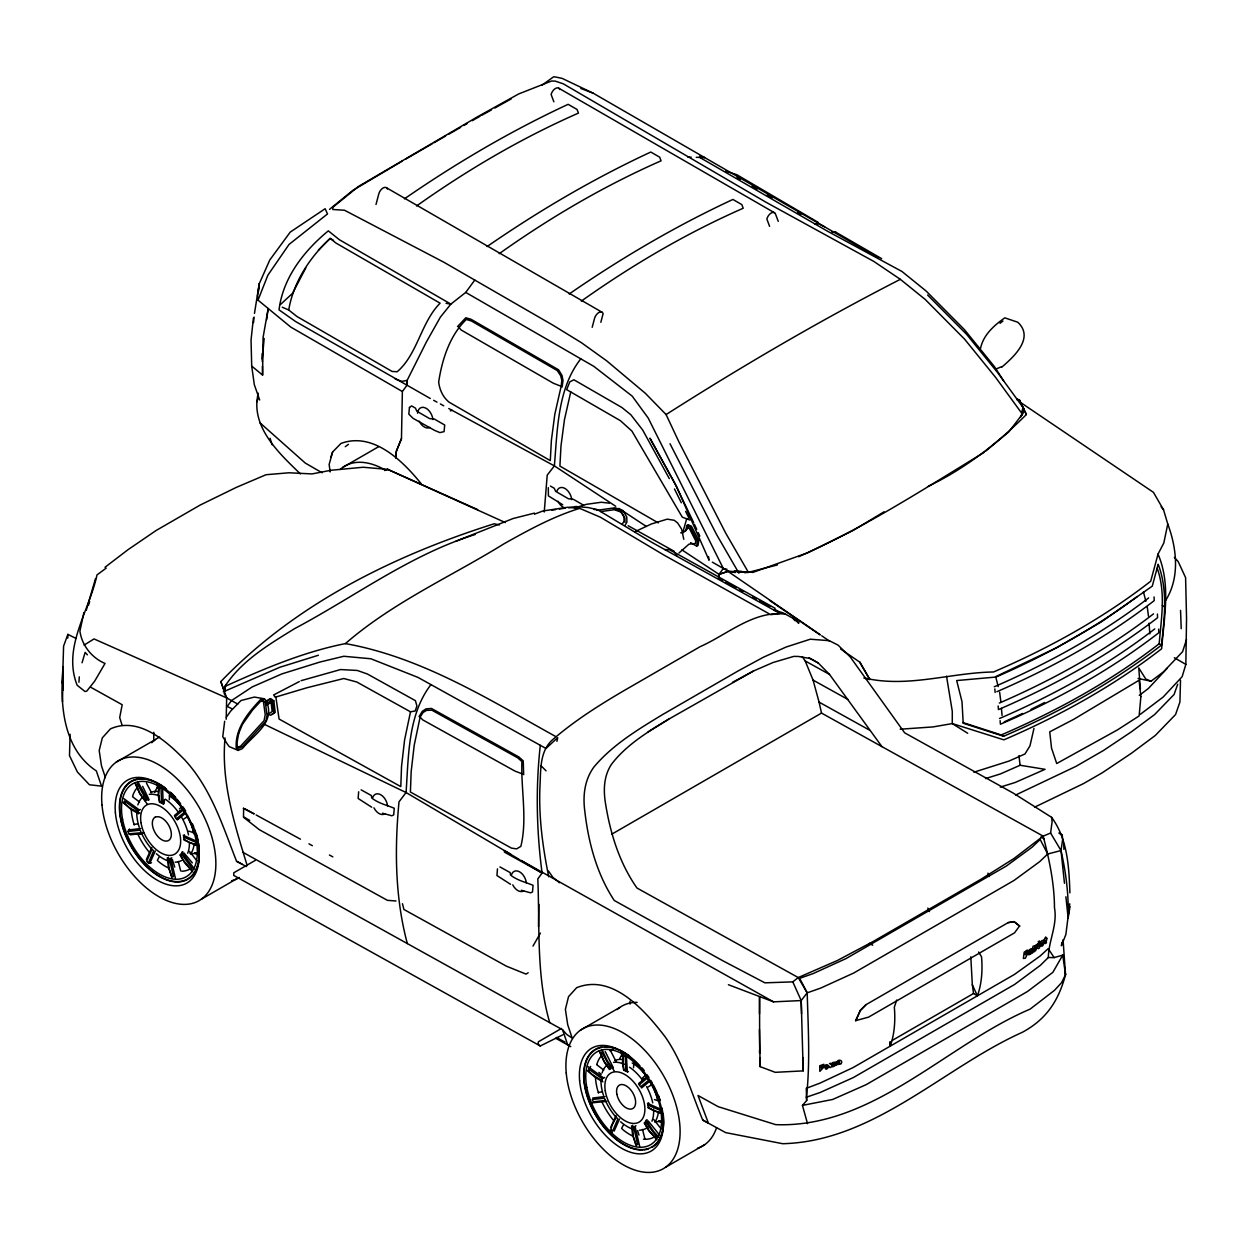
<?xml version="1.0" encoding="UTF-8"?>
<svg xmlns="http://www.w3.org/2000/svg" width="1249" height="1249" viewBox="0 0 1249 1249"><rect width="100%" height="100%" fill="white"/><g stroke="black" fill="none" stroke-linecap="round" stroke-linejoin="round"><path stroke-width="1.5" d="M153.752 740.938L153.768 732.304M62.497 701.797L63.09 666.591C59.89 703.421 62.434 748.526 96.345 770.93L101.512 786.121L89.428 784.762L77.407 772.023L69.491 755.629L70.1 734.287M1140.321 714.319L1163.131 697.067L1182.147 676.677L1185.847 664.374L1186.55 618.302L1185.598 577.616L1178.166 561.566L1174.372 557.397M630.042 1004.071L630.058 1001.198M759.423 1029.379L760.157 1066.646L775.239 1072.329L803.201 1070.877L802.81 1057.575M759.486 1013.923L759.564 996.546L759.673 1053.235L759.564 1050.471M1069.893 892.832C1069.019 866.9 1067.536 838.813 1051.58 817.33L1013.282 793.131L904.635 732.82L850.241 656.958L838.017 645.077L829.242 640.675L810.304 639.207L786.105 647.029L763.28 657.286L738.346 670.822L662.594 714.569C638.036 729.463 612.4 744.919 593.853 767.105C584.704 779.704 582.815 795.16 584.688 810.273C588.263 841.888 596.554 873.66 614.243 900.467L722.89 960.793L764.903 982.838L792.803 981.87L798.236 977.561L837.376 960.497L873.113 941.527L981.011 879.234L1013.798 858.641L1043.18 836.143L1050.596 833.036L1052.111 821.655L1051.58 817.33M62.45 683.422L63.59 646.139L67.868 634.367L76.095 638.489M67.789 638.114L67.868 634.367M540.302 745.325C535.618 787.713 536.508 830.632 542.082 873.02L537.819 878.906C539.802 926.867 536.164 975.891 549.716 1022.619M626.498 1057.778L627.404 1072.36M1180.508 680.299L1179.915 702.063L1175.559 714.553L1155.294 735.474L1131.36 753.303L1102.321 772.756L1083.695 783.498L1034.578 807.182M225.039 737.925C220.948 781.827 234.531 824.262 247.208 865.635M538.491 926.758L538.928 904.338M169.318 799.719L169.536 794.676M633.555 1067.739L633.774 1062.696M401.475 438.555L396.37 451.186L395.699 457.743L396.37 451.186L401.475 438.555L402.365 391.515L406.674 385.676L407.127 380.383L426.346 342.07L440.351 317.168L450.873 304.1L465.736 292.422L474.776 280.073M544.236 512.028L547.218 475.135L554.369 465.893C557.476 429.812 557.46 388.548 580.785 358.838M785.465 614.211C754.209 609.949 727.261 634.711 700.096 646.685L624.344 690.432C598.771 705.404 573.494 721.36 551.199 740.954C539.927 752.554 540.801 769.275 540.068 784.263C538.397 815.456 542.597 846.447 548.733 876.782M253.422 317.933L251.049 340.025L251.705 366.066L262.587 375.09L263.071 337.511L268.176 308.487L266.662 319.728M1034.609 950.036L1033.704 949.989L1035.156 950.239L1034.094 951.879L1032.611 951.301M78.937 682.188L79.311 676.849M226.194 719.268L226.662 697.91L220.823 681.579C295.092 604.235 392.92 555.789 494.136 523.784L499.475 524.923M358.666 791.788L358.12 798.47L371.702 807.213M497.477 868.851L496.93 875.533L510.513 884.276M962.714 722.484L1001.245 734.927C1057.2 710.853 1110.97 681.111 1159.181 643.75C1161.227 618.645 1165.988 592.572 1157.167 568.154M1161.508 645.093C1164.333 618.161 1168.112 590.309 1158.166 564.251L1152.265 586.156L1101.259 621.955L1056.654 647.716L994.641 677.161L956.687 680.564L961.98 701.563L963.213 723.233L1003.587 736.27C1059.542 712.211 1113.296 682.469 1161.508 645.093L1159.181 643.75M821.311 1068.067L821.42 1066.787L824.262 1065.787L823.84 1064.304L819.75 1065.756L819.828 1071.377L823.762 1067.192L820.812 1067.473M831.069 1064.445L830.616 1063.274L829.43 1063.695M832.131 1065.553L832.568 1066.88L836.58 1064.71L833.661 1064.975M839.406 1063.399L841.077 1063.883C844.199 1059.168 835.831 1059.246 837.392 1062.649C844.105 1057.809 831.6 1066.833 839.906 1063.976M1016.67 398.65L1020.043 400.539L1020.558 402.459L1153.436 492.34L1163.553 509.842L1167.768 524.034L1163.803 543.003L1158.026 554.103C1171.031 584.407 1164.068 617.24 1161.648 648.762C1113.484 686.107 1059.776 715.818 1003.868 739.845L952.284 723.577L933.065 726.918L900.217 729.213M258.496 291.579L259.214 283.835L269.8 259.964L290.252 232.095L325.146 208.724L327.503 213.954L289.034 244.445L267.848 275.233L258.012 300.135L290.814 327.113L402.365 391.515M164.478 799.782L164.103 803.638L159.872 802.389L158.654 795.16L159.154 787.51L161.012 788.587L161.621 803.404M548.295 487.641L548.405 495.884L562.721 504.752M718.518 578.084L718.878 574.462L728.026 571.418L820.125 634.679M718.659 577.959L719.018 574.337L723.327 568.482L648.2 418.025L632.213 396.136L593.775 366.332L465.736 292.422M253.516 322.585L254.093 317.074M254.468 313.405L259.214 283.835L257.559 295.623L258.012 300.135M1032.564 950.786L1032.892 948.225L1033.829 948.772L1032.408 948.584L1033.173 946.133L1035.171 945.899M158.81 784.887L158.233 795.113L159.419 802.17M162.573 787.057L163.166 804.34M561.144 386.3L561.816 380.367L560.676 375.715L557.226 370.531L471.451 321.024L466.345 319.432C449.749 335.435 442.021 359.665 438.68 382.007C439.554 389.813 442.973 397.307 449.218 402.256L550.294 460.616L551.387 440.382L554.821 414.231L561.144 386.3L553.479 383.302L461.178 330.001L458.586 327.082M623.048 1052.907L622.47 1063.149L623.657 1070.19M562.128 387.003L563.002 380.414L561.972 375.325L558.537 369.782L471.045 319.276L465.799 317.777L457.509 326.613M262.274 359.072L264.163 338.479M1037.123 946.164L1036.295 944.884L1035.249 945.634L1034.64 950.208L1035.562 950.754L1038.575 944.369L1037.638 943.822L1036.186 945.618M1061.869 942.433L1061.416 945.743L1065.865 934.502L1069.753 903.792M1064.476 883.277L1061.01 850.553L1062.665 839.406L1062.212 835.191L1059.308 833.036M690.603 542.628L696.661 546.125L697.41 541.285L690.072 526.922L686.888 525.564L685.482 531.231M1065.897 896.735L1068.145 917.906L1070.018 906.633M139.763 813.021L130.208 808.368L123.994 802.873L124.322 800.968L138.046 810.82L140.372 809.446M137.733 812.631L138.046 810.82M590.652 1066.443L588.232 1070.908L592.135 1074.577L601.971 1080.65L602.283 1078.855L604.61 1077.465M1021.479 415.355L1022.884 407.315L1022.4 414.153L1020.371 417.463M300.416 473.902C278.964 453.184 249.987 426.502 258.262 393.201M224.664 721.251L222.759 736.723L227.396 744.139L229.254 746.621L238.153 750.415L242.368 748.604C254.406 733.834 275.873 722.5 266.209 700.642L264.351 698.784L254.39 697.067L241.026 700.517L230.597 711.165L226.334 717.223M1043.149 942.168L1040.979 944.728M410.515 711.727L404.598 739.892L401.553 766.262L400.788 786.605L279.073 719.034L275.795 696.458M420.132 717.067L414.215 745.231L411.171 771.601L410.406 792.022L511.45 848.118L516.633 848.883L520.864 846.369C527.5 819.266 520.864 789.462 521.91 761.515L517.601 757.768L431.842 710.166L426.549 710.384L423.114 712.445L420.132 717.067L422.693 719.861L514.978 771.101L522.675 774.005M83.886 612.556L79.905 631.213C82.028 645.561 91.708 657.786 105.025 663.453L94.643 681.205L86.759 691.134L84.994 691.509L77.157 685.248C62.122 647.372 89.413 610.98 96.985 574.915L106.196 568.108M556.929 741.344L557.725 737.659L545.969 748.463L417.962 677.395L370.891 658.769L343.787 656.271L319.931 662.048L282.055 673.851L252.267 686.888L231.487 700.595L227.224 706.466L232.486 709.01M570.762 391.858L564.439 419.789L560.988 445.94L559.911 466.096L658.301 522.894M1033.969 728.401L1029.972 745.856L1024.976 753.974L1008.942 761.094L973.861 772.21M318.417 250.081L330.158 238.418L335.997 243.071L440.101 303.179C420.835 322.601 417.634 354.263 397.166 371.749L392.124 371.453L296.872 316.45L288.722 310.002C293.359 282.18 309.768 257.403 330.158 238.418L333.53 240.354M225.741 685.295L224.32 691.353L220.823 681.579M687.325 528.655L688.261 524.861L691.446 526.219L698.8 540.598L698.035 545.423L696.661 546.125M376.011 204.477L378.759 194.017A6.495 3.747 -60 0 1 383.084 187.99A6.495 3.747 -60 0 1 387.409 189.021M592.198 327.285L594.493 318.557A6.495 3.747 -60 0 1 598.817 312.547A6.495 3.747 -60 0 1 603.126 313.577L600.847 322.304M1158.026 554.103L1150.704 581.238C1102.726 618.458 1049.238 648.044 993.533 671.978C950.458 672.68 907.149 688.23 864.261 677.942M95.502 578.63L86.259 610.293M421.194 483.753C402.693 460.772 372.983 431.561 340.961 443.442L332.577 452.044L329.143 464.441L330.142 471.95M1023.431 410.515L1022.4 414.153L1008.724 431.982L985.789 451.03M146.383 859.562L151.785 847.431M610.62 1127.582L616.022 1115.451M682.672 532.808L686.763 518.554M82.044 662.766L85.151 652.353L87.399 654.851M980.59 348.19C983.385 334.81 994.142 325.411 1004.774 317.839L1017.81 322.242C1034.672 337.933 1013.704 356.933 1001.776 367.159M88.476 605.234L89.647 601.612M331.001 456.931L332.577 452.044M1186.519 639.55L1182.584 651.713L1163.334 671.962L1151 681.22L1138.042 678.441M171.769 857.782L169.505 859.312L173.439 876.642L171.691 876.361L168.927 868.024L168.459 857.251M636.006 1125.802L633.743 1127.332L637.677 1144.662L635.928 1144.381L633.165 1136.044L632.681 1125.287M896.72 1000.043L894.331 1007.147A117.749 67.992 60 0 1 890.209 1046.162M1177.698 684.218L1174.076 694.491L1154.56 714.6L1131.532 731.727L1103.585 750.415L1075.92 766.386L1015.624 795.035M178.248 819.172L176.343 818.782L175.001 816.721L179.778 810.71M639.238 1084.741L647.06 1078.309L648.481 1080.51L640.581 1086.802L639.238 1084.741L639.831 1083.055M1028.536 951.441C1029.488 947.195 1035.249 948.475 1032.361 953.112L1030.378 953.33M148.475 862.965L153.627 850.834L151.988 849.195L146.726 861.232L148.475 862.965L151.504 862.825M149.911 863.075L155.313 850.944M614.149 1131.094L619.551 1118.963M1064.851 969.068L1065.522 974.72C1058.543 1000.73 1046.521 1019.2 1022.431 1032.252C943.292 1067.739 873.988 1141.43 782.67 1143.709L725.638 1132.609L702.75 1120.119L708.339 1123.007L698.004 1095.482L718.144 1106.661L775.707 1124.646C873.004 1128.315 946.227 1044.789 1030.128 1009.114L1054.484 990.332L1061.603 982.62L1065.522 974.72L1063.055 939.701M256.701 401.959L257.997 398.759M1039.871 943.401C1044.96 933.987 1045.023 950.489 1039.558 945.04M183.462 837.049L195.843 842.263L196.171 844.543L189.395 842.529L183.759 839.203L184.384 834.816M647.685 1105.068L660.081 1110.283L660.409 1112.578L653.633 1110.564L647.997 1107.223L648.606 1102.836M855.815 1020.792L860.405 1010.394L866.041 1004.664L1008.13 922.636L1014.063 921.621L1019.543 925.993L1014.516 932.862L868.586 1017.123L855.581 1020.667L860.342 1010.363L866.041 1004.664M157.343 860.42L158.998 857.22M621.58 1128.456L623.22 1125.24M305.802 267.895L292.609 293.281L280.385 304.584M1165.723 600.347C1180.071 577.381 1176.792 548.327 1167.768 524.034M532.98 946.086L540.411 933.097M802.451 1105.396L806.698 1100.494L806.401 1097.2L820.14 1092.5L853.348 1077.559L1014.594 984.462L1040.323 965.368L1048.348 957.515L1054.172 957.608L1062.743 955.11L1052.86 972.331L1027.396 991.565L866.135 1084.663L832.661 1099.463L802.451 1105.396L807.525 1123.678M143.635 832.537L128.959 833.832L128.023 831.444L129.537 828.961M622.158 524.33L624.016 521.255L623.954 516.992L620.597 511.247L613.4 508.671M625.156 525.126L626.889 522.269L626.795 517.055L623.064 510.654L615.101 507.797L597.006 510.31M419.055 716.614L422.287 711.352L425.925 708.917L431.405 708.417L518.881 756.972L523.237 760.906L523.659 774.677M1042.275 942.573L1041.682 945.196L1040.76 944.65M1031.362 953.471C1023.212 958.889 1034.968 944.822 1029.363 952.347L1028.442 951.8M181.292 853.863L180.418 855.097L183.338 860.28L191.206 869.772L192.143 868.461L181.292 853.863L182.869 851.709M645.53 1121.899L656.381 1136.481L655.444 1137.808L649.308 1130.985L644.656 1123.132L647.107 1119.729M644.656 1123.132L645.311 1122.195M830.569 1063.867L832.646 1063.258L830.85 1067.489L829.133 1067.349M803.201 1070.877L801.202 1000.558L807.197 992.846L820.749 988.068L853.629 973.065L1013.923 880.514L1039.621 861.701L1047.692 854.004L1061.01 850.553C1066.006 872.661 1068.879 895.221 1068.145 917.906M430.952 684.608C407.798 714.709 408.626 756.285 406.066 792.537L399.009 801.842C394.528 849.07 394.996 897.5 407.33 943.573M834.16 1065.569L836.674 1061.9L832.521 1062.602L832.958 1063.961L835.081 1063.227M1167.362 668.137L1148.346 688.527L1139.322 695.35M159.872 802.389L160.621 801.593M628.341 1071.658L624.11 1070.409L624.859 1069.612M175.001 816.721L182.822 810.289L184.243 812.475L176.343 818.782M242.134 864.183L236.561 861.295L246.381 866.541M174.392 815.503L181.948 809.352M638.629 1083.539L646.186 1077.372M1029.629 953.237L1030.644 951.27C1032.22 951.223 1029.785 954.892 1029.207 953.409M641.924 1080.728L644.016 1078.746M179.434 808.899L181.808 806.667M642.486 1078.043L646.045 1074.686M752.21 571.917L748.401 572.339L725.81 533.307L678.785 441.615L666.092 414.559L645.374 393.326L606.561 360.742L581.441 342.71L552.807 325.115L444.019 262.321L344.505 210.238L332.827 209.504L332.734 207.365L358.479 186.444L478.695 116.11L518.757 93.909L551.605 80.998L555.212 81.107L563.377 83.87L765.824 202.135L873.816 261.431L900.342 279.323L925.134 299.385L964.571 339.135L995.687 377.495L1022.4 414.153L1022.915 407.299L1026.366 414.543C997.529 443.379 965.212 468.516 928.272 486.283M184.821 813.786L177.28 819.953M649.058 1081.806L641.518 1087.973M475.213 534.478C410.047 554.775 354.575 596.835 294.811 628.512C269.066 644.468 241.697 660.471 224.82 686.482L224.32 691.353L224.82 686.482C263.789 668.871 303.257 651.978 345.411 643.594C392.857 602.346 451.139 576.554 504.19 543.69C528.436 530.091 552.995 516.586 579.661 508.359L600.285 517.164L664.093 555.149L768.869 613.634M541.863 85.275L553.682 76.767L556.445 77.173L562.237 78.422L593.228 93.222L877.719 257.481M329.549 209.348L352.702 190.457L402.147 161.137M1000.043 323.304L1002.931 321.055M678.972 552.979L688.98 544.158L695.396 543.518L695.787 541.004L689.386 528.499L688.074 527.937L683.5 532.48L680.705 532.808M105.01 567.265L128.054 549.669L156.078 530.513L200.246 505.018L236.358 487.375L266.021 474.729L288.987 472.778L312.078 473.917L331.016 470.264L363.131 467.251L387.721 469.374L505.392 522.582M84.12 645.077L94.034 638.926L226.662 697.91L237.778 704.093M1137.277 596.491C1093.624 628.934 1045.632 655.444 995.812 677.114L998.185 686.56M1148.643 597.912C1101.384 634.164 1048.848 663.125 994.266 686.763M1153.53 613.852C1106.333 650.183 1053.922 679.378 999.341 703.078M1154.763 628.903C1107.301 665.514 1054.484 694.756 999.528 718.503M881.919 746.621L829.555 674.46L818.267 663L810.382 658.566L798.47 656.459L793.771 656.396L773.037 662.516L753.615 670.947L668.652 719.205C647.95 731.805 626.077 744.982 611.339 764.497C603.673 776.285 603.314 790.336 605.562 803.778C610.324 833.551 619.52 863.168 636.99 888.039L798.236 977.561L807.197 992.846C808.15 1027.724 810.336 1062.587 806.401 1097.2M1034.89 947.991L1035.624 946.601L1034.687 946.055M345.255 446.674L348.409 444.379M416.557 205.976C467.36 169.926 521.348 138.171 578.428 113.113L577.054 109.459L568.139 104.323C510.903 130.911 456.338 163.01 404.426 198.841M499.21 253.688C549.997 217.638 604.001 185.898 661.064 160.824L659.691 157.187L650.791 152.035C593.556 178.623 538.975 210.722 487.063 246.568M581.331 301.103C632.135 265.053 686.123 233.313 743.202 208.24L741.828 204.602L732.913 199.45C675.678 226.038 621.112 258.137 569.201 293.983M396.011 900.982L387.44 900.342L259.355 829.711L243.477 817.236L243.649 808.165M243.805 817.033L249.691 820.406M265.178 702.047L269.3 699.268L272.438 701.501L273.828 713.07L270.409 715.271L267.395 713.601M266.552 701.345L270.674 698.581L273.828 700.814L275.202 712.367L271.798 714.584M266.927 703.452L269.8 701.516L271.095 702.438L272.188 711.555L269.846 713.085M183.806 819.032L187.896 816.331M648.044 1087.052L652.134 1084.351M666.092 414.559C742.109 366.129 820.109 320.4 900.342 279.323M984.353 452.232C923.729 489.062 863.652 528.202 798.579 556.711M648.153 731.836L668.652 719.205M884.105 511.778L853.457 530.263L807.962 552.667L753.038 572.339L738.097 571.745L748.401 572.339L777.487 564.907M528.171 972.799L526.001 974.095L506.423 966.18L403.911 909.475L402.459 903.698M405.503 159.201L432.279 143.729M433.949 142.761L445.612 136.032M448.937 134.111L460.6 127.382M463.925 125.462L467.251 123.542M342.726 467.423L378.681 446.674M116.219 762.14L155.454 739.486M255.358 860.327L233.813 872.77L233.704 875.393L540.271 1045.975L562.799 1034.812M201.308 899.249L238.902 877.547M611.807 834.16L821.514 713.085L1043.18 836.143C1049.254 859.499 1054.39 883.465 1054.468 907.68C1057.669 925.056 1048.52 940.856 1048.348 957.515M561.519 1028.427L538.319 1041.822L538.21 1044.445L540.271 1045.975M580.457 1030.16L619.691 1007.521M665.545 1167.284L704.779 1144.63M891.833 1040.667L973.533 993.501L977.405 995.812A117.749 67.992 60 0 0 981.542 956.812L978.638 952.035M266.412 705.139L271.095 702.438M472.247 120.669L480.084 116.235M481.646 115.361L491.544 109.85M494.854 108.007L511.341 98.827M732.554 682.297L753.615 670.947M299.354 681.564L273.64 694.944L275.17 697.223L307.129 687.699L343.772 678.519L356.746 681.985L410.468 711.805L415.214 710.993L416.916 705.935L415.402 700.658L367.44 674.023L357.308 670.463L340.555 669.558L301.071 680.674M686.888 525.564L688.261 524.861M1031.034 709.37L1044.586 702.547M272.438 701.501L273.828 700.814M634.929 531.715L651.478 523.94L667.278 519.147L674.273 520.302L677.707 523.05L681.595 529.123L683.781 539.271M1004.274 721.828L1022.603 713.46M996.889 691.696C1052.626 667.606 1106.114 637.817 1154.217 600.628L1154.076 596.96M1000.308 787.104L1015.172 782.483L1045.054 769.322L1020.09 765.262L1000.387 773.943L985.523 778.58M223.274 691.837L279.745 667.294L318.386 655.257M236.92 747.729L240.682 746.121L264.07 720.642L265.225 714.771L263.461 701.907L261.9 700.361M996.499 368.814L1001.807 366.597M455.979 541.223L513.152 518.507L534.51 513.105M609.387 1068.801L610.73 1068.285L601.581 1052.048L600.16 1052.61L603.97 1061.135L609.387 1068.801L610.714 1068.832M534.478 514.182L542.893 510.982L567.187 507.313L579.661 508.359M123.994 802.873L125.774 802.264M236.561 861.295C222.681 825.839 211.081 788.291 184.571 759.673C166.101 740.86 138.561 716.27 110.443 728.87L102.324 737.847L99.186 750.54L101.481 765.793L105.4 777.612M384.52 470.451L387.721 469.374L477.649 509.608M384.661 470.42L387.861 469.343M574.54 507.984L586.374 504.331L601.269 502.254L609.387 503.175M450.327 410.874L452.154 410.375M142.636 833.333L130.333 834.832M606.873 1101.353L592.182 1102.836M134.111 824.527L137.452 823.84M598.349 1092.547L601.69 1091.86M696.255 157.296L704.67 157.577L699.502 156.266M264.351 698.784L260.619 699.487C248.145 712.617 234.984 728.604 236.217 747.823L238.153 750.415M1008.13 922.636L1014.11 921.653L1019.777 926.134M551.917 510.154L555.618 509.608M559.318 509.046L564.876 508.202M568.576 507.656L575.976 506.532L588.326 507.562L597.584 509.733L651.853 542.363L779.876 613.431L770.758 614.68M600.863 511.575L614.367 509.701L621.565 512.277L624.922 518.023L624.984 522.285M140.762 828.509L128.46 830.007M605 1096.528L592.697 1098.027M128.023 831.444L140.2 830.148L141.075 832.396M744.623 572.698L748.401 572.339L734.459 570.902M741.563 571.418L738.159 571.699L750.477 571.808M801.577 1013.86L801.202 1000.558L773.537 1001.854L728.401 984.712M128.959 833.832L137.671 833.786A48.805 28.181 60 0 0 149.209 852.208M832.334 232.189L835.706 232.127L881.685 258.668M814.676 223.79L819.016 223.883L824.621 226.818M137.812 834.16L141.387 834.238M687.793 157.077L691.181 157.171M664.858 549.576L669.245 549.685L674.944 552.683L775.02 608.247M834.004 232.064L835.706 232.127L832.193 231.814M753.038 572.339L728.167 571.277L719.018 574.337L681.892 549.872M594.134 509.451L597.584 509.733M167.866 859.047L169.505 859.312M632.103 1127.082L633.743 1127.332M446.049 303.32L450.873 304.1L339.431 239.761L328.315 230.862C303.96 250.893 282.961 277.715 279.027 309.861L295.67 321.586L430.265 398.478M735.364 572.573L728.167 571.277L712.336 562.144M1017.17 399.961L1020.043 400.539M345.411 643.594C421.975 657.271 488.921 699.549 555.852 736.613M723.327 568.482L727.043 569.294M725.685 171.113L736.769 174.688L818.438 222.525M864.121 678.082L869.726 679.534L859.609 662.032L840.593 648.98M195.952 845.292L183.9 839.906M660.19 1113.312L648.137 1107.925M774.193 610.277L782.936 612.791L794.879 619.27L799.048 622.798M188.771 831.131L194.532 832.958M654.445 1099.604L658.769 1100.978M395.23 379.056L402.022 381.351L407.127 380.383L407.252 384.177M195.297 840.655L183.244 835.284M659.534 1108.69L647.482 1103.304M689.916 520.052L682.282 517.148L631.9 431.061L620.394 420.663L566.671 389.641L569.794 381.882L573.884 379.774L621.861 407.486L630.792 414.699L642.673 430.015L669.308 478.586M580.847 88.476L593.228 93.222M1151 681.22L1145.755 679.019L1138.745 667.903L1140.415 689.151M382.506 813.208L391.749 815.769L393.7 814.91L394.247 808.244C386.69 805.09 378.509 803.404 371.702 797.97L371.39 795.551L361.133 789.852M521.317 890.272L530.56 892.832L532.511 891.989L533.058 885.307C525.501 882.153 517.32 880.483 510.513 875.034L510.201 872.614L499.943 866.915M282.258 307.223L288.722 310.002M264.054 724.186L406.066 792.537L510.841 854.378M243.336 808.368L254.203 813.926L245.163 808.977M433.622 400.304L436.994 402.131M440.366 403.958L443.723 405.8M448.781 408.532L554.369 465.893L615.71 506.282M256.123 814.972L300.431 839.172M308.956 843.824L312.359 845.698M329.408 855.003L332.812 856.861M138.686 813.802L131.145 809.493L122.964 802.358M602.924 1081.821L595.383 1077.512L587.202 1070.377M628.185 525.735L674.163 551.262M719.237 578.428L722.609 580.301M725.966 582.159L736.067 587.764M739.424 589.637L742.796 591.511M752.882 597.116L756.254 598.974M759.611 600.847L769.712 606.452M808.806 657.755L818.267 663M802.264 656.724L805.199 660.955L829.555 674.46M805.199 660.955L813.068 680.112L848.227 699.627M813.068 680.112L819.079 702.125L869.132 729.916M869.304 943.323L872.723 945.228M90.568 687.169L122.183 704.733L119.701 717.551L121.996 724.935M242.603 852.13L562.534 1029.738L566.578 1034.297L572.167 1038.122L567.686 1024.617L565.391 1009.348L568.529 996.655L576.648 987.694C612.962 973.112 645.436 1011.237 665.139 1036.811C682.844 1062.15 691.134 1091.954 702.75 1120.119M556.461 1037.404L564.985 1042.134M555.805 1038.325L570.777 1046.631M773.537 1001.854L520.552 860.108M737.019 177.374L740.376 179.31M752.163 186.117L757.206 189.036M767.308 194.86L772.35 197.764M797.58 212.346L800.952 214.282M699.643 157.374L827.681 231.299L901.997 271.501L926.071 290.986L964.369 329.564L994.579 366.816L1003.634 380.898M558.803 88.226L774.536 212.783M1162.351 605.562L1164.693 606.905M386.425 187.74L602.159 312.297M1174.341 657.739L1185.847 664.374M1001.245 734.927L1003.587 736.27M550.434 486.064L554.259 488.281L555.649 491.372L568.451 498.773L573.275 499.257L583.548 505.189M322.086 472.778L305.302 463.082L259.886 422.74M1045.678 941.309L1046.49 942.776L1045.101 943.588L1044.023 942.402L1044.351 939.841L1045.272 940.388L1043.867 940.2L1045.694 936.969L1046.459 938.655L1045.538 938.108L1047.068 938.218L1046.084 942.152M519.116 859.343L504.362 850.553L504.44 852.13L542.082 873.02L522.394 861.295M603.579 1077.949L587.842 1066.505M139.342 809.93L123.62 798.486M967.694 733.272L952.284 723.577L952.284 711.306L946.523 676.209M602.283 1078.855L588.56 1068.988M774.755 609.247L778.689 611.807M618.942 508.421L646.373 526.485M1059.074 833.067L1062.212 835.191M1040.948 836.892L1044.039 839M769.509 600.332L820 634.82M821.717 635.772L829.648 641.221M596.835 1064.819L603.782 1070.065M132.597 796.784L139.545 802.03M559.536 882.715L552.979 877.454L548.452 871.021M598.864 1072.407L601.175 1074.343M659.847 1138.167L653.555 1131.407L646.061 1120.244M656.88 1139.728L648.777 1130.657L644.187 1122.898M194.516 869.054L181.823 852.224M192.643 871.708L184.54 862.637L179.95 854.862M609.949 1130.22L612.307 1132.562M927.601 295.029L966.664 334.389L997.467 372.389L1023.946 408.704M541.082 765.793L546.047 770.836M794.879 619.27L798.454 623.157M648.231 1120.962L659.41 1134.888M183.993 852.942L192.33 862.872M792.537 617.958L795.051 620.784M653.711 1119.479L661.174 1128.862M189.473 851.443L196.936 860.826M1161.148 506.766L1163.553 509.842M614.258 1070.893L607.279 1060.729L601.956 1049.55M147.148 803.981L139.935 793.896L134.83 782.639M609.543 1069.519L604.173 1061.915L599.067 1050.659M859.749 661.892L869.866 679.394M148.194 800.375L137.718 781.531M1054.172 957.608L1048.208 948.647L1040.167 956L1014.438 974.439L853.176 1067.536L819.984 1083.133L806.261 1088.332L806.698 1100.494M674.944 552.683L676.833 555.758M1050.596 833.036L1061.01 850.553M605.187 1051.486L613.384 1067.817M738.955 573.229L716.583 534.556L670.01 443.754M610.714 1051.127L616.428 1062.165M146.476 783.107L151.472 792.615M224.133 693.367L226.662 697.91M1022.244 405.582L1020.558 402.459L1026.366 414.543M142.651 786.355L149.146 799.797M1047.692 854.004L1040.183 839.484L1032.096 847.181L1006.397 866.01L846.104 958.545L813.224 973.549L799.672 978.342L807.197 992.846M674.46 488.952L681.329 502.769M685.623 511.403L689.058 518.319M693.617 522.504L675.022 483.628L649.917 438.165L676.49 486.501L709.057 560.239L708.542 556.586M970.801 956.843L972.331 984.774L977.405 995.812M927.851 908.085L929.443 911.567M694.382 524.205L696.708 529.295M698.253 532.683L699.799 536.086M792.803 981.87L801.202 1000.558M639.675 1146.379L635.038 1126.426M636.147 1145.817L632.587 1134.841L631.51 1125.864M175.438 878.344L170.801 858.406M171.909 877.782L168.35 866.806L167.272 857.844M987.928 873.145L989.255 876.501M778.252 221.354L775.504 214.063A6.495 3.747 -60 0 0 771.179 213.033A6.495 3.747 -60 0 0 766.855 219.043L769.603 226.35M553.869 101.794L551.121 94.502A6.495 3.747 -60 0 1 555.446 88.476A6.495 3.747 -60 0 1 559.771 89.506M259.667 400.008L254.312 384.645L251.705 366.066M562.534 1029.738L567.717 1044.945M172.3 859.374L174.735 867.056M270.081 438.321L272.11 444.785M637.615 1130.61L638.973 1135.091M642.501 1129.408L644.937 1138.979M178.264 861.388L180.699 870.959M1143.459 591.87L1145.848 601.315M819.079 702.125L821.514 713.085M624.11 1070.409L622.892 1063.18L623.392 1055.53L625.249 1056.607L625.858 1071.423M1062.743 955.11L1065.522 974.72M972.331 984.774L973.533 993.501M1147.269 606.967L1148.456 616.085M999.622 692.211L1000.808 701.329M1018.965 755.645L1020.09 765.262M889.85 1042.384L890.209 1046.162L890.162 1041.635M1149.08 623.157L1149.829 633.883M1001.433 708.402L1002.057 715.474M1000.121 720.642L1000.402 724.217C1056.513 700.064 1110.408 670.229 1158.775 632.775L1158.65 629.106M998.154 705.997L998.451 709.588C1054.796 685.295 1108.94 655.319 1157.558 617.724L1157.417 614.055M994.844 688.902L995.125 692.477M62.528 680.97L63.043 690.197M1180.555 610.386L1181.211 628.684M759.829 1057.669L760.157 1066.646M262.165 353.483L262.337 361.804M262.431 366.191L262.587 375.09M1063.805 843.715L1063.898 849.398M340.181 469.499A80.748 46.619 60 0 1 385.27 470.061M565.188 508A10.882 6.979 66.3 0 1 557.991 501.286M556.882 491.107A10.882 6.979 66.3 0 1 564.985 488.468A10.882 6.979 66.3 0 1 571.745 499.694M430.031 427.408A10.882 6.979 66.3 0 1 419.149 421.132M417.541 413.216A10.882 6.979 66.3 0 1 425.144 407.814A10.882 6.979 66.3 0 1 432.919 419.523M523.643 890.912A10.882 6.963 66.4 0 1 512.761 884.885M511.512 874.659A10.882 6.963 66.4 0 1 519.522 871.802A10.882 6.963 66.4 0 1 526.375 882.918M384.833 813.848A10.882 6.963 66.4 0 1 373.951 807.822M372.702 797.596A10.882 6.963 66.4 0 1 380.711 794.723A10.882 6.963 66.4 0 1 387.565 805.855M181.417 860.608A37.236 21.498 60 0 1 175.188 862.185M167.897 860.873A37.236 21.498 60 0 1 156.39 853.738M151.566 848.898A37.236 21.498 60 0 1 141.824 833.848M139.232 827.275A37.236 21.498 60 0 1 136.766 813.005M137.858 804.918A37.236 21.498 60 0 1 143.432 796.628M149.318 794.333A37.236 21.498 60 0 1 158.92 795.769M165.336 799.204A37.236 21.498 60 0 1 178.466 812.396M181.417 816.955A37.236 21.498 60 0 1 188.49 834.863M189.411 842.653A37.236 21.498 60 0 1 187.693 853.223M150.598 792.506A37.236 21.498 60 0 1 157.593 791.444M169.364 795.832A37.236 21.498 60 0 1 181.979 807.713M187.584 816.409A37.236 21.498 60 0 1 193.704 833.754M194.157 843.699A37.236 21.498 60 0 1 190.551 854.051M189.302 869.398A48.805 28.181 60 0 1 181.901 871.24M168.209 867.899A48.805 28.181 60 0 1 158.03 861.139M134.221 824.918A48.805 28.181 60 0 1 131.192 808.259M132.581 796.331A48.805 28.181 60 0 1 136.36 788.744M187.662 879.358A56.595 32.677 60 0 1 124.916 833.801A56.595 32.677 60 0 1 148.397 779.532M150.067 779.985A56.595 32.677 60 0 1 165.29 787.978M170.348 792.163A56.595 32.677 60 0 1 175.594 797.377M196.265 833.536A56.595 32.677 60 0 1 197.935 839.937M198.544 843.184A56.595 32.677 60 0 1 199.013 846.385M199.028 859.874A56.595 32.677 60 0 1 198.388 863.387M197.951 865.042A56.595 32.677 60 0 1 188.818 878.656M197.326 854.581A56.533 32.63 60 0 1 194.516 852.864M157.436 788.291A56.533 32.63 60 0 1 157.358 784.403M197.248 838.032A56.205 32.443 60 0 1 165.368 879.109A56.205 32.443 60 0 1 119.701 806.776A56.205 32.443 60 0 1 166.382 789.134M170.442 792.569A56.205 32.443 60 0 1 175.672 797.799M176.921 799.204A56.205 32.443 60 0 1 180.574 803.669M182.869 806.792A56.205 32.443 60 0 1 185.664 810.976M192.44 823.809A56.205 32.443 60 0 1 193.892 827.353M194.563 829.133A56.205 32.443 60 0 1 196.796 836.268M197.982 852.958A39.219 22.654 60 0 1 189.989 853.301M154.767 792.412A39.219 22.654 60 0 1 158.998 785.668M198.138 854.738A59.406 34.301 60 0 1 195.187 852.802M157.827 788.041A59.406 34.301 60 0 1 157.624 784.559M151.722 742.718A80.748 46.619 60 0 1 159.669 737.051M239.183 877.485A80.748 46.619 60 0 1 231.674 880.732M155.141 817.111A13.489 7.791 60 0 0 155.095 832.661A13.489 7.791 60 0 0 168.584 840.499A13.317 7.697 60 0 0 168.584 825.074A13.489 7.791 60 0 0 155.141 817.314M648.2 1126.801A37.236 21.498 60 0 1 639.41 1130.204M632.135 1128.893A37.236 21.498 60 0 1 620.628 1121.758M615.804 1116.918A37.236 21.498 60 0 1 605.328 1100.228M603.454 1095.295A37.236 21.498 60 0 1 601.003 1081.025M602.096 1072.953A37.236 21.498 60 0 1 607.67 1064.648M613.556 1062.368A37.236 21.498 60 0 1 624.438 1064.335M629.574 1067.239A37.236 21.498 60 0 1 642.704 1080.416M646.545 1086.552A37.236 21.498 60 0 1 652.727 1102.883M653.586 1109.174A37.236 21.498 60 0 1 651.931 1121.243M614.836 1060.526A37.236 21.498 60 0 1 621.83 1059.464M632.213 1063.008A37.236 21.498 60 0 1 646.217 1075.748M651.822 1084.429A37.236 21.498 60 0 1 657.645 1100.228M658.395 1111.719A37.236 21.498 60 0 1 654.788 1122.07M653.539 1137.417A48.805 28.181 60 0 1 643.454 1139.197M632.447 1135.934A48.805 28.181 60 0 1 622.267 1129.158M613.446 1120.244A48.805 28.181 60 0 1 601.831 1101.68M598.458 1092.937A48.805 28.181 60 0 1 595.492 1077.793M596.819 1064.351A48.805 28.181 60 0 1 600.597 1056.779M609.777 1050.737A48.805 28.181 60 0 1 613.696 1050.19M648.34 1148.971A56.595 32.677 60 0 1 644 1149.876M642.517 1149.986A56.595 32.677 60 0 1 591.979 1108.3A56.595 32.677 60 0 1 594.274 1050.003M595.43 1049.285A56.595 32.677 60 0 1 601.831 1047.005M604.813 1046.693A56.595 32.677 60 0 1 617.724 1049.207M619.192 1049.831A56.595 32.677 60 0 1 629.527 1056.014M642.048 1067.911A56.595 32.677 60 0 1 644.187 1070.518M658.223 1094.998A56.595 32.677 60 0 1 659.987 1099.916M663.25 1114.405A56.595 32.677 60 0 1 658.114 1141.742M657.208 1142.913A56.595 32.677 60 0 1 651.9 1147.394M661.564 1122.617A56.533 32.63 60 0 1 658.754 1120.884M621.659 1056.311A56.533 32.63 60 0 1 621.596 1052.423M661.876 1107.801A56.205 32.443 60 0 1 625.452 1145.208A56.205 32.443 60 0 1 584.626 1067.224A56.205 32.443 60 0 1 639.91 1065.834M647.107 1074.811A56.205 32.443 60 0 1 648.98 1077.59M650.776 1080.432A56.205 32.443 60 0 1 652.478 1083.351M653.274 1084.819A56.205 32.443 60 0 1 657.427 1093.609M658.129 1095.389A56.205 32.443 60 0 1 660.003 1100.728M662.22 1120.993A39.219 22.654 60 0 1 655.944 1121.571M619.629 1058.84A39.219 22.654 60 0 1 623.235 1053.688M662.376 1122.773A59.406 34.301 60 0 1 659.425 1120.821M617.147 1009.582A80.748 46.619 60 0 1 637.099 1002.369M716.567 1127.706A80.748 46.619 60 0 1 697.504 1148.284M1028.864 951.176L1025.367 958.233L1023.353 958.483L1024.196 952.16L1027.193 950.099L1028.864 951.176M839.5 1062.072L838.344 1064.039L839.5 1062.072M1140.883 696.552L1139.135 715.927L1117.433 729.916L1056.716 763.514L1051.533 748.135L1049.738 731.836L1073.609 719.393L1139.072 680.252L1140.883 696.552M409.453 407.486L408.813 414.106L413.076 418.353L434.558 430.359L439.882 432.607L444.066 431.639L444.706 425.019L434.449 419.102L429.609 418.618L416.823 411.218L415.433 408.126L411.592 405.909L409.453 407.486M1026.069 952.987L1025.819 954.845L1024.898 954.298C1026.272 952.722 1028.864 950.692 1026.069 952.987M1038.122 943.541L1037.513 948.116L1038.434 948.662L1039.511 947.866L1040.136 943.307L1038.122 943.541M1038.372 941.746L1039.152 943.338L1040.23 942.558L1039.433 940.965L1038.372 941.746M828.993 1066.381C823.794 1075.186 823.762 1059.698 828.993 1066.381M238.715 733.319L237.138 741.906L237.201 746.168L238.762 748.26L242.525 746.652L265.912 721.173L267.067 715.302L265.303 702.438L263.742 700.876L260.417 701.501L252.439 710.197L242.384 724.467L238.715 733.319M826.042 1066.911C824.98 1070.549 829.383 1062.883 826.042 1066.911M611.963 1125.474L610.964 1129.252L612.713 1130.985L617.865 1118.854L616.225 1117.231L611.963 1125.474M137.343 784.029L135.922 784.575L139.732 793.099L145.165 800.781L146.492 800.266L137.343 784.029M605.312 1100.416L593.197 1101.852L592.26 1099.479L604.438 1098.183L605.312 1100.416M141.012 822.701A28.305 16.331 60 0 0 173.798 854.613A28.305 16.331 60 0 0 167.147 811.507A28.305 16.331 60 0 0 141.012 822.701M122.589 819.422A53.613 30.96 60 0 0 185.617 877.095A53.613 30.96 60 0 0 170.067 794.442A53.613 30.96 60 0 0 122.589 819.422M101.996 804.981A80.748 46.619 60 0 0 192.455 903.37A80.748 46.619 60 0 0 181.854 783.716A80.748 46.619 60 0 0 101.996 804.981M115.392 812.709A59.406 34.301 60 0 0 181.932 885.104A59.406 34.301 60 0 0 174.142 797.065A59.406 34.301 60 0 0 115.392 812.709M605.25 1090.736A28.305 16.331 60 0 0 638.02 1122.648A28.305 16.331 60 0 0 631.37 1079.526A28.305 16.331 60 0 0 605.25 1090.736M586.827 1087.442A53.613 30.96 60 0 0 649.855 1145.114A53.613 30.96 60 0 0 634.305 1062.462A53.613 30.96 60 0 0 586.827 1087.442M566.234 1073A80.748 46.619 60 0 0 656.693 1171.406A80.748 46.619 60 0 0 646.092 1051.752A80.748 46.619 60 0 0 566.234 1073M579.63 1080.728A59.406 34.301 60 0 0 646.17 1153.124A59.406 34.301 60 0 0 638.38 1065.085A59.406 34.301 60 0 0 579.63 1080.728M616.881 1094.311A13.489 7.791 60 0 0 632.821 1108.519A13.489 7.791 60 0 0 628.606 1087.645A13.489 7.791 60 0 0 616.881 1094.311"/></g></svg>
